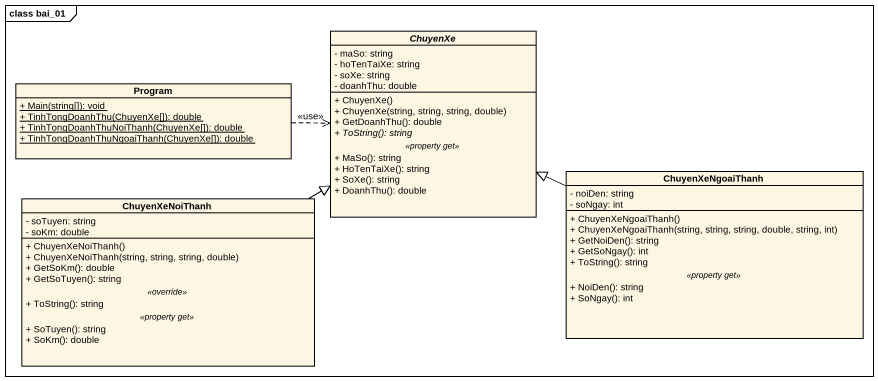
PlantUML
@startuml
mainframe class bai_01
hide circle
hide empty members
skinparam classAttributeIconSize 0
abstract class ChuyenXe {
  - maSo: string
  - hoTenTaiXe: string
  - soXe: string
  - doanhThu: double
  --
  + ChuyenXe()
  + ChuyenXe(string, string, string, double)
  + GetDoanhThu(): double
  {abstract} + ToString(): string
  .. <<property get>> ..
  + MaSo(): string
  + HoTenTaiXe(): string
  + SoXe(): string
  + DoanhThu(): double
}
class Program {
  {static} + Main(string[]): void
  {static} + TinhTongDoanhThu(ChuyenXe[]): double
  {static} + TinhTongDoanhThuNoiThanh(ChuyenXe[]): double
  {static} + TinhTongDoanhThuNgoaiThanh(ChuyenXe[]): double
}
class ChuyenXeNoiThanh {
  - soTuyen: string
  - soKm: double
  --
  + ChuyenXeNoiThanh()
  + ChuyenXeNoiThanh(string, string, string, double)
  + GetSoKm(): double
  + GetSoTuyen(): string
  .. <<override>> ..
  + ToString(): string
  .. <<property get>> ..
  + SoTuyen(): string
  + SoKm(): double
}
class ChuyenXeNgoaiThanh {
  - noiDen: string
  - soNgay: int
  --
  + ChuyenXeNgoaiThanh()
  + ChuyenXeNgoaiThanh(string, string, string, double, string, int)
  + GetNoiDen(): string
  + GetSoNgay(): int
  + ToString(): string
  .. <<property get>> ..
  + NoiDen(): string
  + SoNgay(): int
}
Program .right.> ChuyenXe : <<use>>
ChuyenXeNoiThanh -right-|> ChuyenXe
ChuyenXeNgoaiThanh -left-|> ChuyenXe
@enduml
